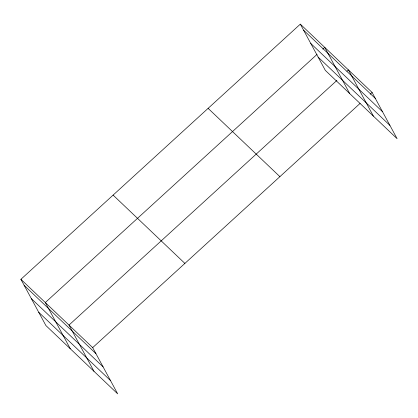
<?xml version="1.0" encoding="UTF-8"?>
<svg xmlns="http://www.w3.org/2000/svg" width="418" height="418" viewBox="0 0 418 418"><rect width="100%" height="100%" fill="white"/><g stroke="black" fill="none" stroke-linecap="round" stroke-linejoin="round"><path stroke-width="0.63" d="M20.9 279.313L92.681 347.619L117.683 393.855L45.902 325.554L20.9 279.313L300.317 24.145L372.098 92.446L397.1 138.687L325.319 70.381L300.317 24.145M317.037 54.387L45.306 302.538L70.308 348.774M322.8 49.125L324.723 47.37L349.725 93.606M336.887 80.434L68.996 325.079L93.993 371.315M346.971 71.222L348.413 69.91L373.41 116.147M92.681 347.619L360.091 103.413M370.181 94.202L372.098 92.446M303.562 30.148L375.348 98.455M310.741 43.425L382.527 111.731M318.14 57.104L389.921 125.41M208.107 108.351L279.893 176.652M113.106 195.112L184.892 263.413M24.145 285.322L95.931 353.623M31.324 298.598L103.11 366.899M38.722 312.277L110.504 380.579"/></g></svg>
